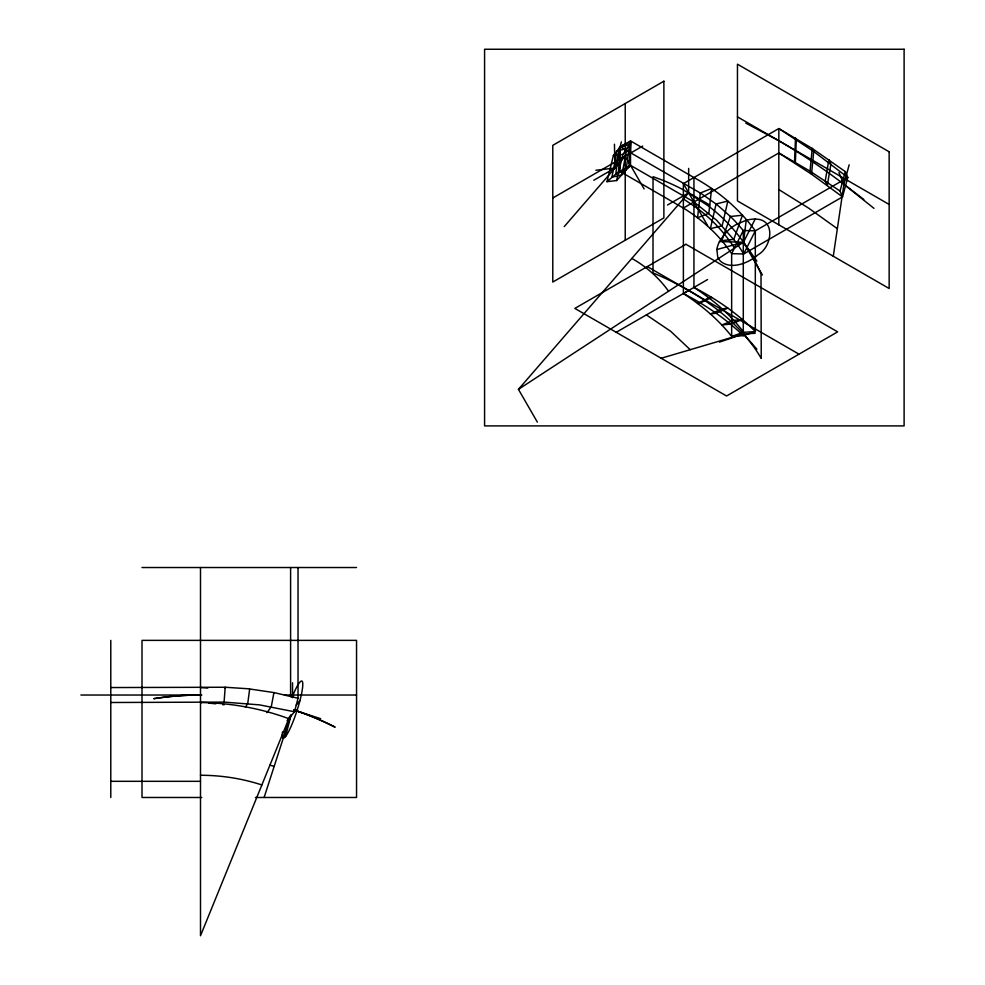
<?xml version="1.0" encoding="UTF-8"?>
<svg xmlns="http://www.w3.org/2000/svg" width="985" height="985" viewBox="0 0 985 985"><rect width="100%" height="100%" fill="white"/><g stroke="black" fill="none" stroke-linecap="round" stroke-linejoin="round"><path stroke-width="1.48" d="M619.947 158.511L619.947 147.024L630.511 140.929L693.945 177.546C711.983 187.421 728.518 200.103 742.468 215.222A180.033 180.033 0 0 1 755.323 230.835L755.323 331.613L743.293 335.676L731.646 336.353L731.646 253.637C719.161 235.132 702.379 219.692 683.381 208.069L619.947 171.439L620.279 146.667L625.229 143.97M630.511 152.343L630.511 140.929L630.511 165.345L616.536 180.563L606.994 181.671L613.396 155.507L620.181 146.814L630.732 141.766L628.935 167.118L618.432 172.092A20.55 20.55 0 0 0 617.238 172.904L606.994 181.671M719.481 241.608A24.613 24.613 0 0 0 716.846 249.525L717.757 257.11A12.017 12.017 0 0 0 721.131 261.751C729.873 268.339 742.05 264.903 750.742 259.978A47.218 47.218 0 0 0 758.13 254.696C772.043 246.927 776.266 218.781 755.138 219.113L743.478 242.236L518.442 389.358L537.354 422.109M110.788 702.502L224.088 702.096L225.196 687.247L248.294 688.774L274.175 692.615L298.024 698.279L294.503 711.773L287.078 720.823M743.441 334.013A147.762 147.762 0 0 1 761.245 358.429L761.011 274.076A161.885 161.885 0 0 0 743.49 242.236L746.211 220.283L736.645 224.272A47.181 47.181 0 0 0 729.048 229.616L724.16 234.541L719.432 241.584L743.478 242.236L756.886 261.185M629.538 144.303L626.041 170.27L615.748 174.037L619.245 148.07L629.538 144.303L622.939 154.399L616.536 180.563M833.273 256.248L843.923 184.257L849.168 164.815M621.363 141.877L614.96 168.041L593.82 180.243M285.515 736.546L291.067 715.233M845.302 171.624L847.789 177.46L755.323 230.835L743.293 230.515L731.646 253.637L743.675 253.97L842.532 196.889L840.045 191.053L845.302 171.624L812.231 148.464L778.827 128.542L683.381 183.653L683.381 293.53C701.455 305.288 718.25 319.362 731.646 336.353L743.675 332.277L755.323 331.613C737.63 313.452 716.366 299.095 693.945 287.423L693.945 177.546M283.397 738.011L290.723 715.245M264.103 797.481L290.686 715.319M289.762 716.403L200.497 935.75L200.497 567.52M755.323 230.835L743.675 253.97A155.889 155.889 0 0 0 735.118 241.153L716.551 220.16L693.945 201.962L630.511 165.345L619.947 171.439A2.364 2.364 0 0 0 619.146 171.722M224.765 688.047L225.196 687.247L110.788 687.555M249.636 689.241L247.74 703.499L245.425 707.205M273.855 693.058L271.281 706.713L266.997 712.66M296.263 705.026L299.982 700.495M564.208 226.636L625.229 156.184L644.141 188.948M518.442 389.358L688.663 192.814L688.663 168.398M552.782 198.01L642.725 146.076M667.51 205.015L688.663 192.814L709.803 205.015M683.381 208.069L778.827 152.958L810.039 171.144L840.045 191.053M707.575 279.555L683.381 293.53C705.112 304.784 725.748 318.524 743.293 335.676L743.293 230.515L735.45 221.588A170.159 170.159 0 0 0 730.439 216.503L717.018 204.708L701.357 193.639L620.168 146.765L618.432 172.092L619.048 171.735M616.216 332.302L688.663 290.476A315.668 315.668 0 0 0 653.006 272.931L653.03 176.721A203.341 203.341 0 0 1 683.381 189.846L708.35 205.927A167.979 167.979 0 0 1 743.527 242.212L762.39 275M719.432 342.127L743.478 333.977L755.138 333.312M661.194 358.257L743.478 333.977L756.886 349.183M716.895 249.537L743.478 242.236M613.396 155.507L622.939 154.399M595.876 170.257L614.96 168.041L614.455 144.204M141.988 567.52L356.533 567.52M80.893 695.028L201.765 695.028M284.517 695.028L356.545 695.028M110.788 781.314L200.497 781.327M201.765 797.481L142 797.481L142 640.373L356.545 640.373L356.545 797.481L255.398 797.481M201.925 702.527L200.497 702.514C230.564 702.945 260.619 708.227 288.827 718.693M224.088 702.096L259.548 704.878L294.503 711.773M200.497 687.555L207.835 688.059M208.869 703.118L215.814 703.807M222.721 704.657L224.1 704.841M293.69 709.729L297.125 710.271M294.01 710.025A299.034 299.034 0 0 1 335.072 727.016L335.072 727.287A269.127 240.722 0 0 0 293.887 709.988L320.654 718.693M745.78 123.113L777.448 139.956M737.457 116.858L889.159 204.449M647.293 266.59L798.995 354.169M778.138 140.35L779.861 141.347A606.144 606.144 0 0 1 843.899 184.281L873.978 208.364M688.724 290.513C708.954 302.223 727.915 316.456 743.478 333.977M778.827 189.576L808.55 208.081L837.349 228.705M646.369 314.892L670.662 331.292L690.226 349.687M683.381 198.921L697.626 208.512M778.827 152.958L811.517 174.185L842.532 196.889L847.789 177.46L813.708 151.493L778.827 128.542L778.827 224.814M693.945 287.423C712.746 299.588 730.193 314.277 743.675 332.277M844.724 184.872L863.783 199.463M683.381 183.653L707.575 225.565M838.949 172.584L843.923 184.257M625.229 103.523L625.229 240.242M298.024 567.52L298.024 698.279M292.545 682.802L292.545 697.663M290.6 567.52L290.6 696.58M110.788 640.373L110.788 797.481M746.224 220.32A31.052 31.052 0 0 1 755.138 219.064M292.188 697.072A29.907 4.568 -72 0 1 302.777 684.92A29.907 4.568 -72 0 1 291.449 725.539A29.907 4.568 -72 0 1 282.486 731.904M697.552 208.611A148.206 148.206 0 0 1 734.502 248.121M269.939 765.136A239.232 239.232 0 0 1 274.138 766.453M630.769 141.791A15.822 15.822 0 0 1 629.501 144.278M631.865 258.427A114.999 114.999 0 0 1 668.581 291.191M200.497 775.269A179.418 160.481 0 0 1 261.862 784.946M795.511 138.06L794.538 161.799L795.326 163.338L796.286 139.599L795.511 138.06M812.231 148.464L810.039 171.144L811.517 174.185L813.708 151.493L812.231 148.464M700.335 192.998L697.565 217.783L708.855 213.265L711.626 188.48L700.335 192.998M828.878 159.668L825.245 180.92L827.289 185.402L830.921 164.15L828.878 159.668M616.967 150.988L611.919 177.238L621.892 174.776L626.94 148.526L616.967 150.988M716.083 203.969L710.394 228.68L722.165 225.774L727.853 201.063L716.083 203.969M730.439 216.503L721.771 240.66L733.788 239.38L742.468 215.222L730.439 216.503M663.878 81.213L552.782 145.349L552.782 282.067L663.878 217.931L663.878 81.213M685.942 244.28L574.846 308.416L726.561 395.995L837.644 331.859L685.942 244.28M708.855 297.864L697.565 303.466L700.335 302.986L711.626 297.372L708.855 297.864M722.165 308.871L710.394 313.969L716.083 313.218L727.853 308.12L722.165 308.871M733.788 320.384L721.771 324.952L730.439 324.139L742.468 319.559L733.788 320.384M904.107 49.25L484.583 49.25L484.583 425.902L904.107 425.902L904.107 49.25M889.159 151.788L737.457 64.197L737.457 200.928L889.159 288.506L889.159 151.788M200.497 695.028A269.127 240.722 0 0 0 153.771 698.685A299.034 299.034 0 0 1 200.509 695.028"/></g></svg>
